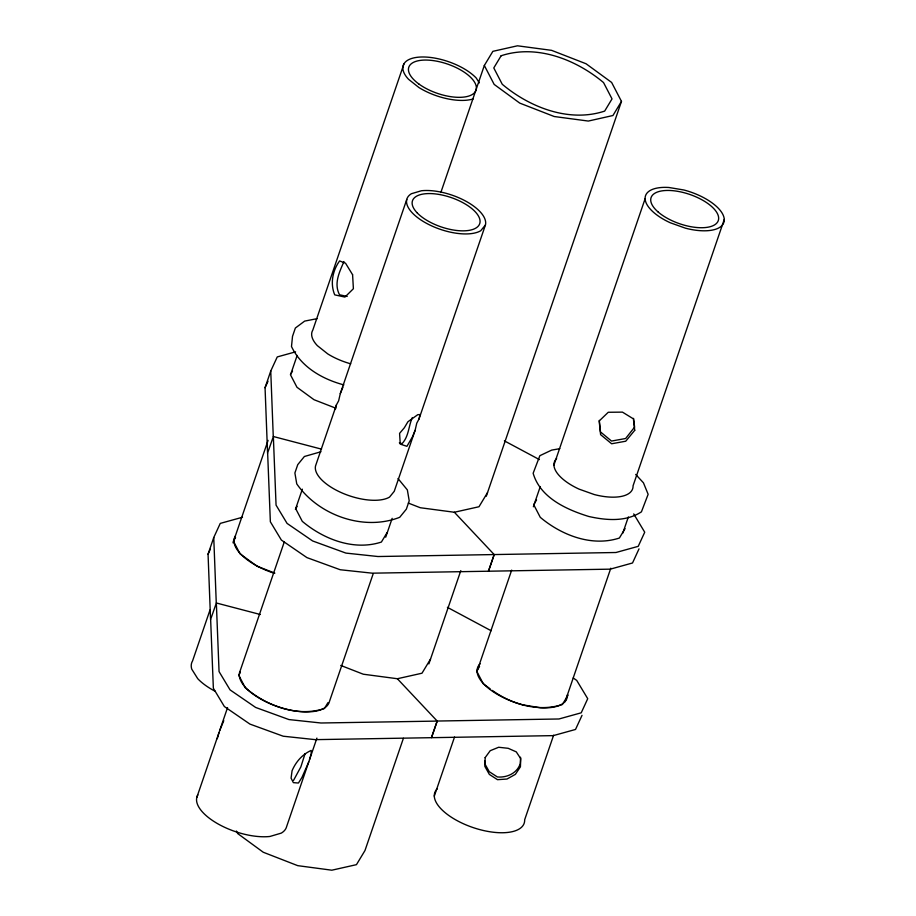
<?xml version="1.0" encoding="UTF-8"?>
<svg xmlns="http://www.w3.org/2000/svg" width="916" height="916" viewBox="0 0 916 916"><rect width="100%" height="100%" fill="white"/><g stroke="black" fill="none" stroke-linecap="round" stroke-linejoin="round"><path stroke-width="1.37" d="M484.827 761.001L484.747 763.635L489.259 771.707L497.377 776.963C506.949 777.821 517.071 773.264 520.288 763.646L520.574 757.234M406.773 199.448L340.305 393.571L338.645 400.796L336.435 404.872L315.573 465.809A41.369 18.068 18.9 0 0 342.905 493.323A41.369 18.068 18.9 0 0 389.552 497.09L394.235 491.342L415.097 430.405L416.769 423.169L418.967 419.104L485.434 224.981A41.369 18.068 18.9 0 0 465.225 200.856A41.369 18.068 18.9 0 0 421.417 190.757L411.456 193.7A41.369 18.068 18.9 0 0 426.97 223.573A41.369 18.068 18.9 0 0 480.751 230.729L485.434 224.981M335.336 409.429L336.435 404.872M418.967 419.104L420.066 414.547L417.765 414.685L407.918 421.761L404.322 427.783L399.582 433.371L400.258 444.123L406.933 446.321L412.406 436.909L415.097 430.405M227.557 707.599L196.826 797.389M197.856 794.905A47.243 20.633 18.9 0 0 217.355 823.53A47.243 20.633 18.9 0 0 269.922 836.468L281.292 833.113A47.243 20.633 18.9 0 0 286.639 826.541L316.913 738.101M217.275 738.697L218.958 732.731M309.528 759.685L311.211 753.719L311.177 750.422C302.291 754.406 295.879 761.849 292.078 770.7L291.082 778.153L293.36 782.642L298.433 783.031L301.879 777.581L308.772 761.883M573.233 678L576.714 680.393L587.728 698.69L581.225 712.808L558.966 718.98L437.172 721.041L431.47 737.689L437.218 721.087L320.978 722.999L288.918 719.564L255.644 707.45L230.076 689.897L219.061 671.6L216.348 602.991L210.566 619.617L208.058 554.18L213.749 537.532L220.252 523.402L242.511 517.242M633.712 513.922L644.727 532.207L638.223 546.337L615.964 552.508L377.976 556.527L345.905 553.092L312.642 540.967L287.074 523.414L276.06 505.128L273.346 436.52L267.564 453.145L265.056 387.697L270.747 371.049L277.25 356.931L295.582 351.847M210.027 609.942L192.555 660.951A47.243 20.633 18.9 0 0 191.742 669.138L197.73 678.676A47.243 20.633 18.9 0 0 215.363 691.397M233.007 542.81L268.079 440.378M290.704 374.312L297.162 355.431M404.002 63.742L312.803 330.115A41.369 18.068 18.9 0 0 317.337 345.63L327.733 353.897A41.369 18.068 18.9 0 0 350.702 363.812M373.236 573.599L329.382 701.69A47.243 20.633 18.9 0 1 279.437 707.175A47.243 20.633 18.9 0 1 239.568 672.527L284.338 541.757M295.421 509.399L302.349 489.178M440.814 192.589L484.335 65.471L492.865 51.342L517.483 45.8L551.592 50.346L586.045 63.754L611.625 82.44L621.472 101.39L486.281 496.243M385.705 537.2L392.163 518.33M403.406 738.296L364.98 850.529L356.45 864.658L331.832 870.2L297.723 865.654L263.258 852.246L237.691 833.56L236.374 831.041M428.871 663.917L460.817 570.611M494.171 554.558L488.468 571.206L494.216 554.604L454.359 512.25L420.261 507.727L408.341 503.09M434.299 796.118L454.519 737.048M477.041 671.256L511.666 570.141M533.364 506.777L540.28 486.556M553.928 465.088L645.116 198.726A41.369 18.068 18.9 0 1 668.852 187.482L683.931 190.001A41.369 18.068 18.9 0 1 724.258 219.451L633.059 485.812A41.369 18.068 18.9 0 1 594.244 494.537L579.049 489.121A41.369 18.068 18.9 0 1 556.642 458.572M553.619 735.205L524.662 819.786A47.243 20.633 18.9 0 1 471.511 827.022A47.243 20.633 18.9 0 1 437.401 788.676M565.115 701.633L610.8 568.195M622.8 533.135L628.342 516.956M219.714 730.533L223.779 720.674M340.305 393.571L342.996 387.056M343.958 261.529C339.504 272.018 333.607 283.525 339.527 294.78L347.187 296.452M305.074 753.628L300.849 766.921L293.521 780.409M265.056 387.697L268.01 381.285M208.058 554.18L210.417 549.039M639.024 548.856L632.521 562.985L610.262 569.157L372.274 573.176L340.214 569.741L306.94 557.615L281.372 540.062L270.357 521.776L267.644 453.168M582.026 715.339L575.523 729.457L553.264 735.628L315.276 739.647L283.216 736.212L249.942 724.098L224.374 706.545L213.359 688.248L210.646 619.64M412.303 417.604C408.49 426.169 408.914 436.371 402.021 443.699L399.353 442.817M292.536 371.106L290.406 374.644L296.967 387.262L314.005 399.708L335.691 408.147M235.549 537.589L233.408 541.116L239.969 553.745L257.007 566.191L274.857 573.141M297.139 506.365L295.719 508.712L302.28 521.341C323.577 539.261 353.874 551.054 381.388 542.054L387.079 532.643M240.141 672.836L238.721 675.195L245.282 687.813C266.579 705.744 296.876 717.526 324.39 708.537L327.951 702.652M621.472 101.39L612.93 115.519L588.312 121.061L554.214 116.515L519.75 103.107L494.171 84.421L484.335 65.471M487.518 492.602L478.988 506.743L454.359 512.25M430.52 659.085L421.99 673.214L397.361 678.733L363.274 674.21L340.741 665.44M536.547 499.987L533.707 504.693L540.268 517.322C561.565 535.242 591.862 547.035 619.376 538.035L625.067 528.624M479.549 666.47L476.709 671.176L483.27 683.794L490.083 688.775M568.069 695.095L562.378 704.518C538.791 712.305 511.987 704.541 492.35 690.435M239.568 672.527L240.198 671.76M320.944 451.76L304.387 456.5L297.746 464.652L294.895 472.977L296.75 483.877C318.505 515.261 363.526 531.463 399.72 517.3L406.361 509.147L409.212 500.823L407.357 489.923L398.013 478.553M317.176 318.642L304.662 321.104L295.364 328.031L292.513 336.355L291.494 346.523C301.227 367.19 322.592 379.258 343.878 384.903M559.79 448.691L551.661 450.1L539.856 455.699L533.146 473.251C540.188 497.743 566.374 509.536 588.759 516.475C606.14 520.38 625.765 522.074 641.429 511.849L648.139 494.296L643.456 482.824L635.693 474.431M321.527 449.138L273.266 436.497L270.747 371.049M260.339 614.51L216.268 602.968L213.749 537.532M504.395 440.871L539.398 459.592M447.397 607.342L491.148 630.746M397.361 678.733L437.218 721.087M479.308 82.909L476.309 78.123A41.369 18.068 18.9 0 0 421.978 56.987A41.369 18.068 18.9 0 0 408.525 79.268L418.933 87.535A41.369 18.068 18.9 0 0 473.24 98.905M633.551 418.383L634.605 427.108L625.628 438.512L611.522 441.054L600.495 431.928L599.316 420.41M273.644 573.072A47.243 20.633 18.9 0 1 235.309 536.1M567.405 694.923A47.243 20.633 18.9 0 1 540.314 707.759L523.093 704.896A47.243 20.633 18.9 0 1 480.156 663.825M724.258 219.451A41.369 18.068 18.9 0 1 685.443 228.176L670.249 222.76A41.369 18.068 18.9 0 1 645.116 198.726M352.591 274.72L353.393 288.723L344.931 297.082L334.718 294.86C330.035 283.651 332.577 270.564 339.607 260.923L345.55 263.224L352.591 274.72M485.159 757.612L484.85 766.371L489.362 774.421L497.491 779.676L506.983 779.035L515.376 774.363L520.414 766.841L520.746 758.688L516.28 751.876L508.22 748.315L498.659 747.261L490.22 750.696L485.159 757.612M501.132 55.762L493.781 67.944L502.266 84.283C529.734 107.367 569.168 122.847 604.663 111.099L612.025 98.905L603.541 82.577C576.061 59.494 536.627 44.014 501.132 55.762M634.731 430.302L625.743 441.214L611.636 443.768L600.598 434.642L599.178 420.994L608.258 412.269L622.456 412.131L633.391 418.852L634.731 430.302M418.864 83.997A35.506 15.503 18.9 0 0 475.381 91.531A35.506 15.503 18.9 0 0 433.005 60.571A35.506 15.503 18.9 0 0 418.864 83.997M417.02 212.707A35.506 15.503 18.9 0 0 475.828 228.107A35.506 15.503 18.9 0 0 445.451 195.829A35.506 15.503 18.9 0 0 417.02 212.707M658.146 212.008A35.506 15.503 18.9 0 0 716.312 223.573A35.506 15.503 18.9 0 0 679.615 191.684A35.506 15.503 18.9 0 0 658.146 212.008"/></g></svg>
